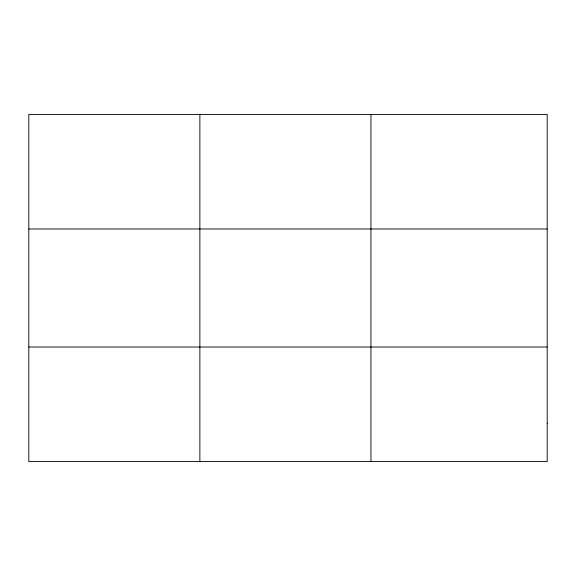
<?xml version="1.0" encoding="UTF-8"?>
<svg xmlns="http://www.w3.org/2000/svg" width="576" height="576" viewBox="0 0 576 576"><rect width="100%" height="100%" fill="white"/><g stroke="black" fill="none" stroke-linecap="round" stroke-linejoin="round"><path stroke-width="0.86" d="M370.944 114.422L370.944 461.578M28.8 228.982L547.2 228.982M28.8 347.018L547.2 347.018M199.872 114.422L199.872 461.578M547.2 423.389L547.2 461.578L28.8 461.578L28.8 114.422L547.2 114.422L547.2 423.389"/></g></svg>
